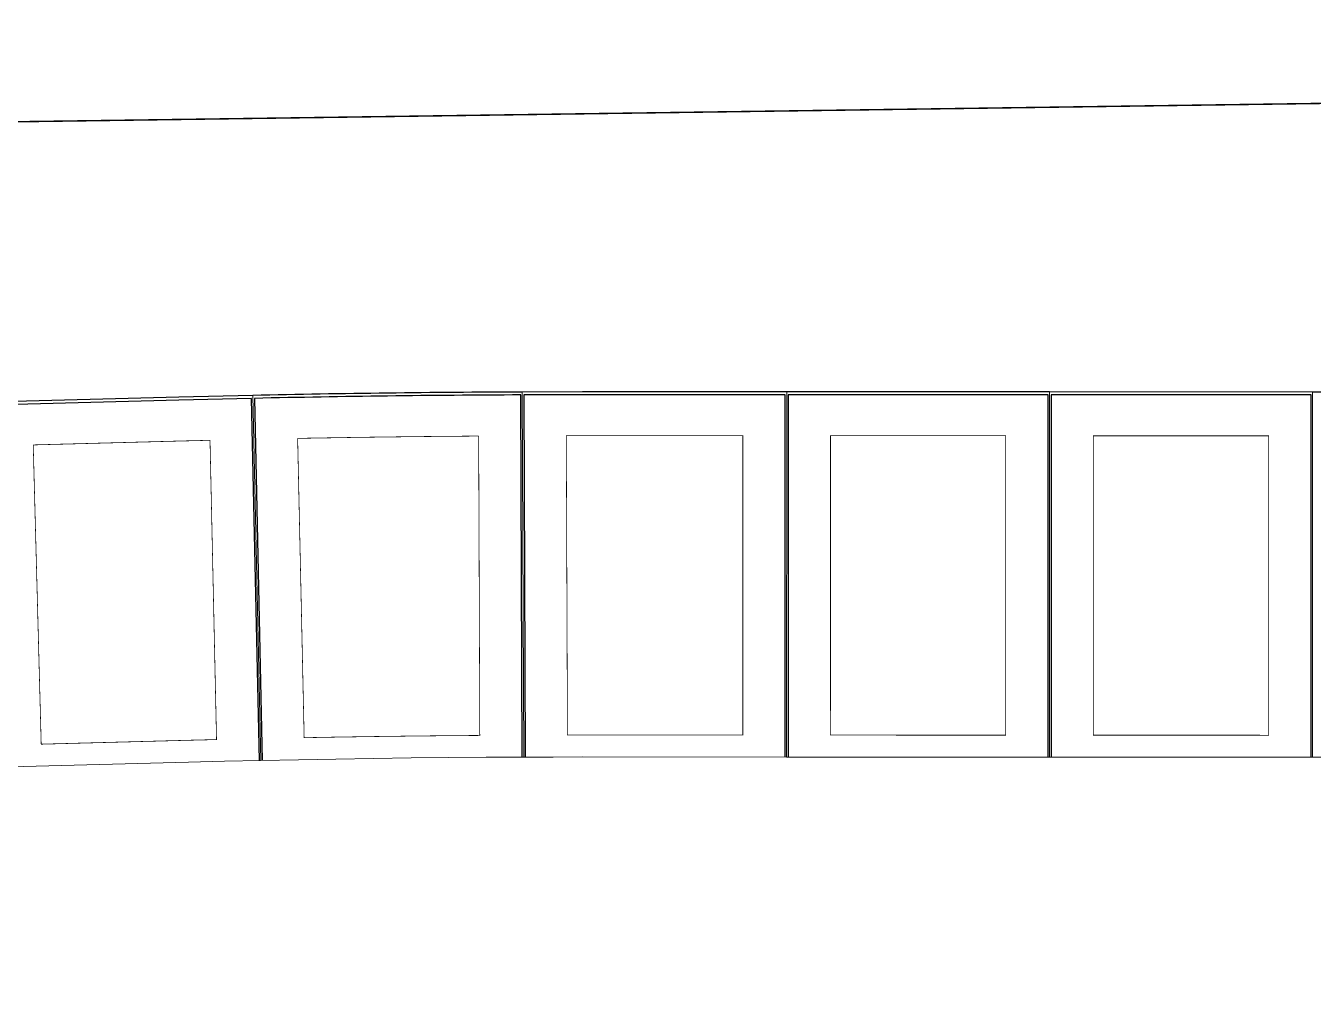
# Model space of a CAD drawing. Header units: centimetres. Extents: x -6122352 to 6876996, y -1694241 to 2592194.
# Drawn here: x -92802 to -4659, y 50075 to 116538 of the extents above; entities that cross this region are included whole.
import ezdxf

# ---------------------------------------------------------------- set-up
doc = ezdxf.new("R2010")
doc.units = ezdxf.units.CM
doc.header["$MEASUREMENT"] = 0
doc.linetypes.add('XR-AR-END-SETTING OUT PLAN$0$23261-XR-AR-SI-GF$0$HIDDEN', pattern=[0.375, 0.25, -0.125])
doc.layers.add('08-Compound Wall-2', color=6, linetype='Continuous', lineweight=25, true_color=0xff00ff)
doc.layers.add('23585-XR-AR-DAMAC PLOT LIMITS$0$1-Open Space', color=7, linetype='Continuous', lineweight=5, true_color=0x90cf5a)
doc.layers.add('23585-XR-AR-BOUNDARY WALLS AND SETBACKS$0$setback', color=7, linetype='XR-AR-END-SETTING OUT PLAN$0$23261-XR-AR-SI-GF$0$HIDDEN')
doc.layers.add('@MI-REF LAYER', color=7, linetype='Continuous')
doc.layers.add('23585-XR-AR-DAMAC PLOT LIMITS$0$1-LV3', color=231, linetype='Continuous', lineweight=5)
doc.layers.add('A-ANNO-TEXT', color=3, linetype='Continuous', lineweight=25)
doc.layers.add('23585-XR-AR-DAMAC PLOT LIMITS$0$D-Phase New', color=7, linetype='Continuous', true_color=0x000080)

# ---------------------------------------------------------------- blocks, each defined once
blk = doc.blocks.new('23585-XR-AR-BOUNDARY WALLS AND SETBACKS')
at = {"layer": '08-Compound Wall-2'}
for points in [[(496412.476, 2769017.888), (496394.043, 2769034.777), (496381.885, 2769021.508), (496369.723, 2769008.236), (496357.707, 2768995.121), (496357.563, 2768994.964), (496345.403, 2768981.693), (496333.243, 2768968.422), (496321.082, 2768955.15), (496308.922, 2768941.879), (496296.762, 2768928.608), (496287.324, 2768918.309), (496284.54, 2768915.257, 0.004459), (496272.255, 2768901.497), (496268.916, 2768897.671), (496260.365, 2768887.821)], [(496302.975, 2768898.368), (496284.621, 2768915.049, 0.004411), (496272.471, 2768901.44), (496291.12, 2768885.09)]]:
    blk.add_lwpolyline(points, format="xyb", dxfattribs=at)
for points in [[(496339.449, 2768938.188), (496321.162, 2768954.941), (496309.137, 2768941.818), (496327.424, 2768925.064)], [(496327.289, 2768924.917), (496309.002, 2768941.67), (496296.977, 2768928.546), (496315.264, 2768911.793)], [(496315.129, 2768911.646), (496296.842, 2768928.399), (496287.472, 2768918.174), (496284.756, 2768915.197), (496303.109, 2768898.516)], [(496290.988, 2768884.94), (496272.339, 2768901.29), (496269.067, 2768897.54), (496260.581, 2768887.766), (496279.309, 2768871.507)]]:
    blk.add_lwpolyline(points, dxfattribs=at)
at = {"layer": '23585-XR-AR-BOUNDARY WALLS AND SETBACKS$0$setback', "ltscale": 40, "const_width": 0.05}
for points in [[(496336.384, 2768937.063), (496328.277, 2768928.216), (496313.161, 2768942.064), (496321.268, 2768950.912)], [(496324.224, 2768923.792), (496316.117, 2768914.944), (496301.001, 2768928.793), (496309.108, 2768937.641)], [(496312.063, 2768910.521), (496304.653, 2768902.433), (496303.954, 2768901.667), (496288.782, 2768915.456), (496289.538, 2768916.284), (496296.947, 2768924.369)], [(496287.953, 2768883.744), (496286.664, 2768882.266), (496280.078, 2768874.68), (496264.597, 2768888.12), (496271.179, 2768895.701), (496272.538, 2768897.259)]]:
    blk.add_lwpolyline(points, close=True, dxfattribs=at)
blk.add_lwpolyline([(496299.919, 2768897.226), (496298.478, 2768895.631), (496296.758, 2768893.713), (496295.044, 2768891.793), (496293.333, 2768889.867), (496291.91, 2768888.255), (496276.492, 2768901.772, -0.003005), (496284.746, 2768911.017)], format="xyb", close=True, dxfattribs=at)
blk = doc.blocks.new('A$C9d9485f6')
at = {"layer": 'A-ANNO-TEXT', "rotation": 312.4881850805905}
blk.add_blockref('23585-XR-AR-BOUNDARY WALLS AND SETBACKS', (-2377088.535, -1504219.252), dxfattribs=at)
blk = doc.blocks.new('23585-XR-AR-DAMAC PLOT LIMITS')
at = {"layer": '23585-XR-AR-DAMAC PLOT LIMITS$0$1-LV3', "color": 251, "true_color": 0x636466}
for points in [[(496351.677, 2768951.533), (496339.517, 2768938.262), (496321.082, 2768955.15), (496333.243, 2768968.422)], [(496339.517, 2768938.262), (496327.356, 2768924.991), (496308.922, 2768941.879), (496321.082, 2768955.15)], [(496327.356, 2768924.991), (496315.196, 2768911.719), (496296.762, 2768928.608), (496308.922, 2768941.879)], [(496315.196, 2768911.719), (496305.759, 2768901.42), (496304.4, 2768899.932), (496304.346, 2768899.872), (496303.042, 2768898.443), (496284.54, 2768915.257), (496287.325, 2768918.309), (496296.762, 2768928.608)], [(496291.054, 2768885.015), (496289.424, 2768883.149), (496287.796, 2768881.282), (496279.243, 2768871.432), (496260.365, 2768887.822), (496268.916, 2768897.671), (496272.255, 2768901.497)]]:
    blk.add_lwpolyline(points, close=True, dxfattribs=at)
blk.add_lwpolyline([(496303.042, 2768898.443), (496301.317, 2768896.535), (496299.593, 2768894.627), (496297.876, 2768892.713), (496296.164, 2768890.795), (496294.456, 2768888.873), (496292.754, 2768886.945), (496291.054, 2768885.015), (496272.255, 2768901.497, -0.004459), (496284.54, 2768915.257)], format="xyb", close=True, dxfattribs=at)
at = {"layer": '23585-XR-AR-DAMAC PLOT LIMITS$0$1-Open Space', "color": 251, "true_color": 0x636466}
blk.add_lwpolyline([(496260.365, 2768887.822), (496268.916, 2768897.671), (496272.255, 2768901.497, -0.004459), (496284.54, 2768915.257), (496287.325, 2768918.309), (496296.762, 2768928.608), (496308.922, 2768941.879), (496321.082, 2768955.15), (496333.243, 2768968.422), (496345.403, 2768981.693), (496357.563, 2768994.964), (496357.707, 2768995.121), (496369.724, 2769008.236), (496381.885, 2769021.508), (496394.043, 2769034.777), (496395.108, 2769035.94), (496396.07, 2769036.989), (496408.232, 2769050.263), (496420.391, 2769063.533)], format="xyb", dxfattribs=at)
at = {"layer": '23585-XR-AR-DAMAC PLOT LIMITS$0$D-Phase New', "color": 8, "const_width": 0.1}
blk.add_lwpolyline([(495996.96, 2768685.41), (496078.617, 2768680.77), (496168.326, 2768809.162), (496228.101, 2768880.434), (496366.339, 2769035.682), (496192.245, 2769196.163, -0.049904)], format="xyb", dxfattribs=at)
blk.add_lwpolyline([(496601.207, 2769277.622), (496464.745, 2769146.197), (496228.101, 2768880.434), (496168.326, 2768809.162), (496078.617, 2768680.77), (496105.925, 2768679.218), (496129.795, 2768616.14), (496145.392, 2768614.074), (496160.982, 2768611.8), (496176.559, 2768609.319), (496192.12, 2768606.63), (496207.661, 2768603.734), (496223.177, 2768600.63), (496238.664, 2768597.318), (496254.118, 2768593.8), (496269.535, 2768590.075), (496284.911, 2768586.144), (496300.242, 2768582.008), (496315.523, 2768577.668), (496330.751, 2768573.124), (496345.922, 2768568.377), (496361.03, 2768563.429), (496376.074, 2768558.281)], dxfattribs=at)
blk = doc.blocks.new('A$Cf093b529')
at = {"layer": 'A-ANNO-TEXT'}
blk.add_blockref('23585-XR-AR-DAMAC PLOT LIMITS', (-495391.99, -2768603.442), dxfattribs=at)

msp = doc.modelspace()

# ---------------------------------------------------------------- block references
at = {"layer": '@MI-REF LAYER', "xscale": 1000, "yscale": 1000, "zscale": 1000}
msp.add_blockref('A$C9d9485f6', (-23958.95046, 48155.57226), dxfattribs=at)
at = {"layer": '@MI-REF LAYER', "xscale": 1000, "yscale": 1000, "zscale": 1000, "rotation": 312.4882903633292}
msp.add_blockref('A$Cf093b529', (-891608.73293, 539022.72011), dxfattribs=at)

doc.saveas('drawing.dxf')
